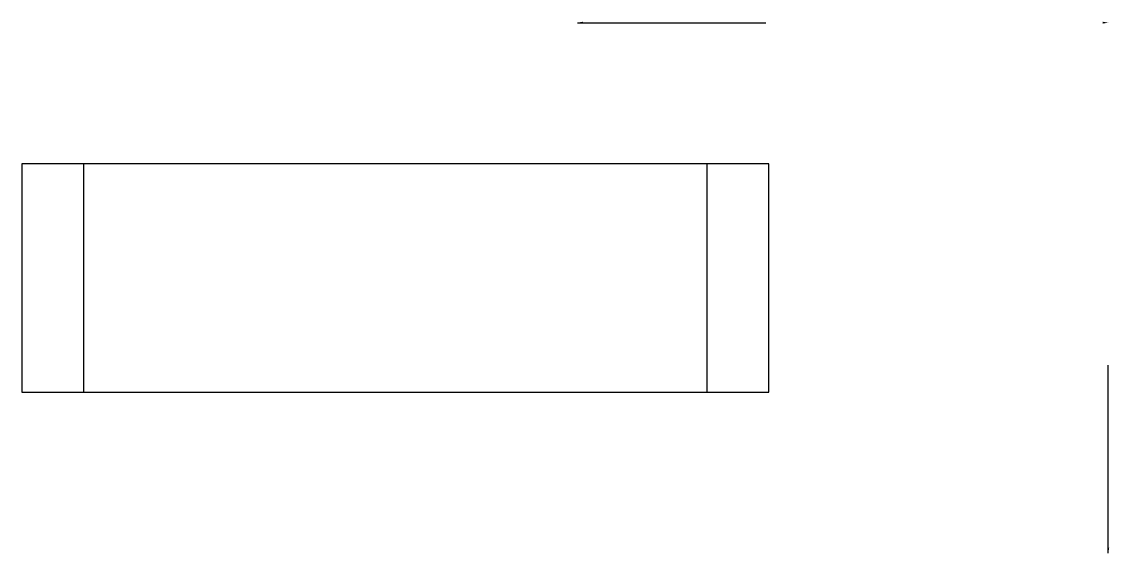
# Model space of a CAD drawing. Header units: metres. Extents: x -313 to 1391, y -97 to 948.
# Drawn here: x -312.8 to 163.3, y -96.6 to 136.2 of the extents above; entities outside this region: 3.
import ezdxf

# ---------------------------------------------------------------- set-up
doc = ezdxf.new("R2010")
doc.units = ezdxf.units.M
doc.layers.add('c', color=6, linetype='Continuous')
doc.layers.add('title', color=1, linetype='Continuous')
doc.dimstyles.get("Standard").update_dxf_attribs({"dimtxt": 2.5, "dimasz": 2.5, "dimexe": 1.25, "dimexo": 0.625, "dimtad": 1, "dimcen": 2.5, "dimazin": 3, "dimtfac": 1, "dimtmove": 0, "dimatfit": 3})

msp = doc.modelspace()

# ---------------------------------------------------------------- linework, layer by layer
at = {"layer": 'c'}
for p, q in [((1390.7, 48.93, -259.48), (1390.7, 948.43, -259.48)), ((1390.7, 642.29, -272.09), (1390.7, 642.29, -202.34)), ((1390.7, 156.54, 88.45), (1390.7, 156.54, -364.36))]:
    msp.add_line(p, q, dxfattribs=at)
at = {"layer": 'title'}
msp.add_line((162.84, 135.82, 73.95), (162.84, 135.82, -26.05), dxfattribs=at)
for points in [[(-312.84, -26.05), (-12.84, -26.05), (-12.84, 73.95), (-312.84, 73.95)], [(-285.82, -26.05), (14.18, -26.05), (14.18, 73.95), (-285.82, 73.95)]]:
    msp.add_lwpolyline(points, close=True, dxfattribs=at)

# ---------------------------------------------------------------- leaders
for points in [[(-69.6, 135.82, -26.05), (12.84, 135.82, -26.05)], [(162.84, 135.82, 156.39), (162.84, 135.82, 73.95)], [(162.84, -96.63, -26.05), (162.84, -14.18, -26.05)]]:
    msp.add_leader(points, dimstyle='Standard', dxfattribs=at)

doc.saveas('drawing.dxf')
